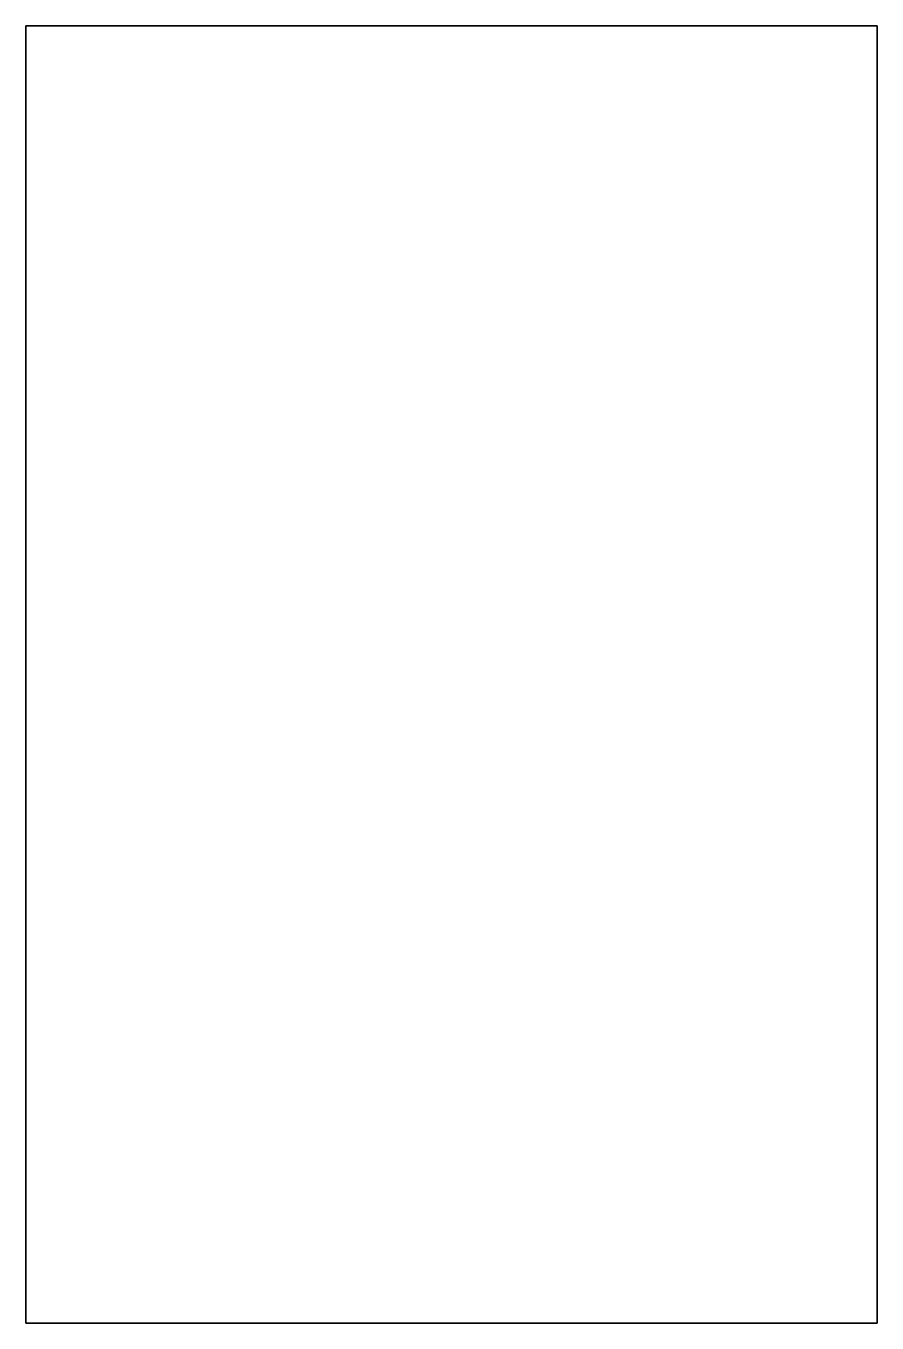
# Model space of a CAD drawing. Extents: x -152 to 1372, y -2382 to -57.
import ezdxf

# ---------------------------------------------------------------- set-up
doc = ezdxf.new("R2010")
doc.units = 0
doc.header["$MEASUREMENT"] = 0
doc.layers.add('Thru-cut', color=7, linetype='Continuous', lineweight=0)

msp = doc.modelspace()

# ---------------------------------------------------------------- linework, layer by layer
at = {"layer": 'Thru-cut', "color": 140, "lineweight": 35, "true_color": 0x00aeef}
msp.add_lwpolyline([(1371.9, -2381.8), (-152.4, -2381.8), (-152.4, -57.2), (1371.9, -57.2)], close=True, dxfattribs=at)

doc.saveas('drawing.dxf')
